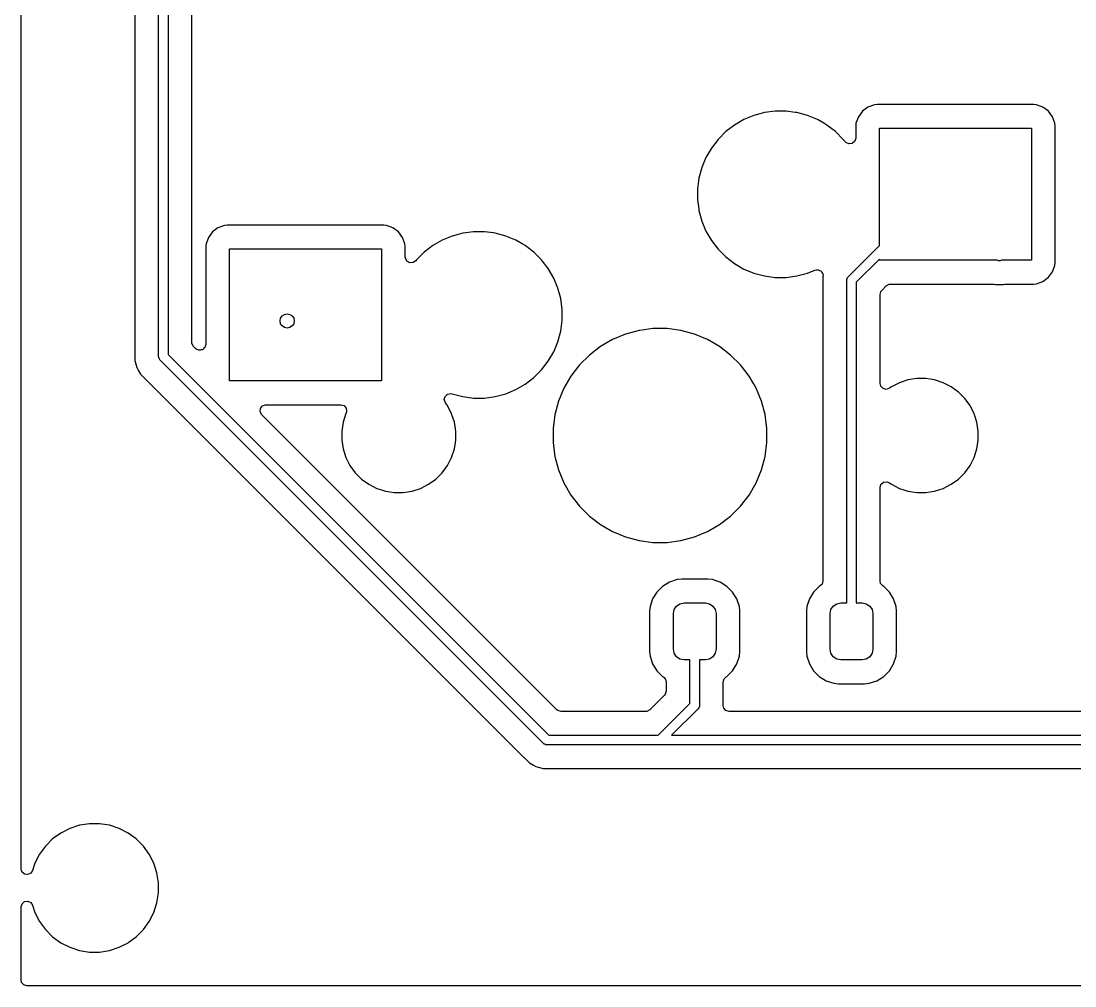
# Model space of a CAD drawing. Extents: x 101 to 185, y -154 to -35.
# Drawn here: x 100.85 to 123.03, y -154.46 to -134.15 of the extents above; entities that cross this region are included whole.
import ezdxf

# ---------------------------------------------------------------- set-up
doc = ezdxf.new("R2010")
doc.units = 0
doc.layers.add('BLACK', color=7, linetype='CONTINUOUS')

msp = doc.modelspace()

# ---------------------------------------------------------------- linework, layer by layer
at = {"layer": 'BLACK', "linetype": 'CONTINUOUS'}
for p, q in [((103.74475, -141.2135), (103.74475, -57.114871)), ((103.94475, -57.07345), (103.94475, -141.172078)), ((100.8501, -151.997653), (100.8501, -69.458596)), ((103.24425, -70.340949), (103.24425, -141.12683)), ((104.44525, -137.680258), (104.44525, -123.912597)), ((118.677664, -135.961206), (118.562455, -136.047452)), ((118.677671, -135.961202), (118.677664, -135.961206)), ((118.812516, -135.910908), (118.677671, -135.961202)), ((118.872123, -135.904501), (118.812516, -135.910908)), ((118.872129, -135.9045), (118.872123, -135.904501)), ((122.167864, -135.9045), (118.872129, -135.9045)), ((122.167873, -135.9045), (122.167864, -135.9045)), ((122.167881, -135.9045), (122.167873, -135.9045)), ((122.167883, -135.904501), (122.167881, -135.9045)), ((122.227483, -135.910908), (122.167883, -135.904501)), ((122.362328, -135.961202), (122.227482, -135.910908)), ((122.227482, -135.910908), (122.227483, -135.910908)), ((122.362335, -135.961206), (122.362328, -135.961202)), ((122.477544, -136.047452), (122.362335, -135.961206)), ((116.276112, -136.133842), (116.064123, -136.22165)), ((116.404076, -136.099554), (116.276112, -136.133842)), ((116.497762, -136.074452), (116.404076, -136.099554)), ((116.508715, -136.073009), (116.497762, -136.074452)), ((116.725258, -136.0445), (116.508715, -136.073009)), ((116.725266, -136.0445), (116.725258, -136.0445)), ((116.954734, -136.0445), (116.725266, -136.0445)), ((116.954741, -136.0445), (116.954734, -136.0445)), ((117.144215, -136.069446), (116.954741, -136.0445)), ((117.182238, -136.074452), (117.144215, -136.069446)), ((117.403887, -136.133842), (117.182238, -136.074452)), ((117.615876, -136.22165), (117.403887, -136.133842)), ((118.476202, -136.162671), (118.425908, -136.297517)), ((118.476206, -136.162664), (118.476202, -136.162671)), ((118.562452, -136.047455), (118.476206, -136.162664)), ((118.562455, -136.047452), (118.562452, -136.047455)), ((122.477547, -136.047455), (122.477544, -136.047452)), ((122.563793, -136.162664), (122.477547, -136.047455)), ((122.563797, -136.162671), (122.563793, -136.162664)), ((122.585794, -136.22165), (122.563797, -136.162671)), ((115.865382, -136.336392), (115.683338, -136.476081)), ((116.064109, -136.221657), (115.865382, -136.336392)), ((116.064123, -136.22165), (116.064109, -136.221657)), ((117.615888, -136.221656), (117.615876, -136.22165)), ((117.747283, -136.297517), (117.615888, -136.221656)), ((117.814617, -136.336392), (117.747283, -136.297517)), ((117.996661, -136.476081), (117.814617, -136.336392)), ((118.419501, -136.357123), (118.4195, -136.357135)), ((118.4195, -136.357135), (118.4195, -136.612642)), ((118.421729, -136.336392), (118.419501, -136.357123)), ((118.425908, -136.297517), (118.421729, -136.336392)), ((118.92, -138.875578), (118.92, -136.405)), ((118.92, -136.405), (122.12, -136.405)), ((122.12, -136.405), (122.12, -139.185)), ((122.614091, -136.297517), (122.585794, -136.22165)), ((122.620497, -136.357116), (122.614091, -136.297517)), ((122.620498, -136.357123), (122.620497, -136.357116)), ((122.620499, -136.357129), (122.620498, -136.357123)), ((122.6205, -137.676207), (122.620499, -136.357129)), ((115.521081, -136.638338), (115.381392, -136.820382)), ((115.683338, -136.476081), (115.521081, -136.638338)), ((117.99667, -136.476089), (117.996661, -136.476081)), ((118.158912, -136.638331), (117.99667, -136.476089)), ((118.158915, -136.638335), (118.158912, -136.638331)), ((118.158919, -136.638339), (118.158915, -136.638335)), ((118.190642, -136.679681), (118.158919, -136.638339)), ((118.4195, -136.612642), (118.399815, -136.679681)), ((115.381392, -136.820382), (115.266657, -137.019109)), ((118.197125, -136.68813), (118.190642, -136.679681)), ((118.214297, -136.706355), (118.197125, -136.68813)), ((118.277853, -136.73538), (118.214297, -136.706355)), ((118.347011, -136.725436), (118.277853, -136.73538)), ((118.399815, -136.679681), (118.347011, -136.725436)), ((115.26665, -137.019123), (115.178842, -137.231112)), ((115.266657, -137.019109), (115.26665, -137.019123)), ((115.178842, -137.231112), (115.119453, -137.452759)), ((115.119451, -137.45277), (115.0895, -137.680258)), ((115.119453, -137.452759), (115.119451, -137.45277)), ((104.44525, -140.913403), (104.44525, -137.680258)), ((115.0895, -137.680258), (115.0895, -137.909741)), ((122.6205, -137.680258), (122.6205, -137.676207)), ((122.6205, -137.909734), (122.6205, -137.680258)), ((115.0895, -137.909741), (115.114446, -138.099215)), ((122.6205, -138.897135), (122.6205, -137.909734)), ((115.114446, -138.099215), (115.119452, -138.137238)), ((115.119452, -138.137238), (115.119453, -138.13724)), ((115.119453, -138.13724), (115.178842, -138.358887)), ((115.178842, -138.358887), (115.26665, -138.570876)), ((104.879452, -138.587455), (104.793206, -138.702664)), ((104.879455, -138.587452), (104.879452, -138.587455)), ((104.994664, -138.501206), (104.879455, -138.587452)), ((104.994671, -138.501202), (104.994664, -138.501206)), ((105.129516, -138.450908), (104.994671, -138.501202)), ((105.189123, -138.444501), (105.129516, -138.450908)), ((105.189129, -138.4445), (105.189123, -138.444501)), ((108.484864, -138.4445), (105.189129, -138.4445)), ((108.484873, -138.4445), (108.484864, -138.4445)), ((108.484881, -138.4445), (108.484873, -138.4445)), ((108.484883, -138.444501), (108.484881, -138.4445)), ((108.544483, -138.450908), (108.484883, -138.444501)), ((108.679328, -138.501202), (108.544482, -138.450908)), ((108.544482, -138.450908), (108.544483, -138.450908)), ((108.679335, -138.501206), (108.679328, -138.501202)), ((108.794544, -138.587452), (108.679335, -138.501206)), ((108.794547, -138.587455), (108.794544, -138.587452)), ((108.880793, -138.702664), (108.794547, -138.587455)), ((110.054076, -138.639554), (109.926112, -138.673842)), ((110.147762, -138.614452), (110.054076, -138.639554)), ((110.158715, -138.613009), (110.147762, -138.614452)), ((110.375258, -138.5845), (110.158715, -138.613009)), ((110.375266, -138.5845), (110.375258, -138.5845)), ((110.604734, -138.5845), (110.375266, -138.5845)), ((110.604741, -138.5845), (110.604734, -138.5845)), ((110.794215, -138.609446), (110.604741, -138.5845)), ((110.832238, -138.614452), (110.794215, -138.609446)), ((111.033069, -138.668264), (110.832238, -138.614452)), ((115.26665, -138.570876), (115.266657, -138.57089)), ((115.266657, -138.57089), (115.381392, -138.769617)), ((104.742908, -138.837517), (104.738729, -138.876392)), ((104.793202, -138.702671), (104.742908, -138.837517)), ((104.793206, -138.702664), (104.793202, -138.702671)), ((108.880797, -138.702671), (108.880793, -138.702664)), ((108.902794, -138.76165), (108.880797, -138.702671)), ((108.931091, -138.837517), (108.902794, -138.76165)), ((108.937497, -138.897116), (108.931091, -138.837517)), ((109.714109, -138.761657), (109.515382, -138.876392)), ((109.714123, -138.76165), (109.714109, -138.761657)), ((109.926112, -138.673842), (109.714123, -138.76165)), ((111.053887, -138.673842), (111.033069, -138.668264)), ((111.265876, -138.76165), (111.053887, -138.673842)), ((111.265888, -138.761656), (111.265876, -138.76165)), ((111.397283, -138.837517), (111.265888, -138.761656)), ((111.464617, -138.876392), (111.397283, -138.837517)), ((115.381392, -138.769617), (115.521081, -138.951661)), ((104.736501, -138.897123), (104.7365, -138.897135)), ((104.7365, -138.897135), (104.7365, -140.956653)), ((104.738729, -138.876392), (104.736501, -138.897123)), ((105.237, -141.725), (105.237, -138.945)), ((105.237, -138.945), (108.437, -138.945)), ((108.437, -138.945), (108.437, -141.725)), ((108.937498, -138.897123), (108.937497, -138.897116)), ((108.937499, -138.897129), (108.937498, -138.897123)), ((108.937499, -139.117457), (108.937499, -138.897129)), ((109.333338, -139.016081), (109.171089, -139.17833)), ((109.515382, -138.876392), (109.333338, -139.016081)), ((111.646661, -139.016081), (111.464617, -138.876392)), ((111.64667, -139.016089), (111.646661, -139.016081)), ((111.808911, -139.17833), (111.64667, -139.016089)), ((115.521081, -138.951661), (115.521089, -138.95167)), ((115.521089, -138.95167), (115.68333, -139.113911)), ((118.260539, -139.535039), (118.92, -138.875578)), ((122.6205, -139.232873), (122.6205, -138.897135)), ((108.940027, -139.14237), (108.937499, -139.117457)), ((108.972779, -139.204087), (108.940027, -139.14237)), ((109.033699, -139.238301), (108.972779, -139.204087)), ((109.103445, -139.234147), (109.033699, -139.238301)), ((109.159872, -139.192946), (109.103445, -139.234147)), ((109.171081, -139.178339), (109.159872, -139.192946)), ((109.171082, -139.178338), (109.171081, -139.178339)), ((109.171087, -139.178331), (109.171082, -139.178338)), ((109.171089, -139.17833), (109.171087, -139.178331)), ((111.808918, -139.178338), (111.808911, -139.17833)), ((111.808919, -139.178339), (111.808918, -139.178338)), ((111.828676, -139.204087), (111.808919, -139.178339)), ((111.948607, -139.360382), (111.828676, -139.204087)), ((115.68333, -139.113911), (115.683338, -139.113918)), ((115.683338, -139.113918), (115.865382, -139.253607)), ((115.865382, -139.253607), (115.865385, -139.253608)), ((115.865385, -139.253608), (115.865388, -139.253611)), ((115.865388, -139.253611), (116.064112, -139.368344)), ((118.92, -139.158422), (118.43125, -139.647172)), ((118.92, -139.185), (118.92, -139.158422)), ((121.400511, -139.185), (118.92, -139.185)), ((121.424241, -139.194829), (121.400511, -139.185)), ((121.463259, -139.194829), (121.424241, -139.194829)), ((121.48699, -139.185), (121.463259, -139.194829)), ((122.12, -139.185), (121.48699, -139.185)), ((122.563796, -139.427331), (122.614091, -139.292483)), ((122.614091, -139.292483), (122.6205, -139.232873)), ((111.948608, -139.360385), (111.948607, -139.360382)), ((111.948611, -139.360388), (111.948608, -139.360385)), ((112.063344, -139.559112), (111.948611, -139.360388)), ((116.064112, -139.368344), (116.064117, -139.368346)), ((116.064117, -139.368346), (116.064123, -139.368349)), ((116.064123, -139.368349), (116.15548, -139.40619)), ((116.15548, -139.40619), (116.276113, -139.456158)), ((116.276113, -139.456158), (116.497762, -139.515548)), ((116.497762, -139.515548), (116.725266, -139.5455)), ((116.954734, -139.5455), (117.182238, -139.515548)), ((117.182238, -139.515548), (117.403887, -139.456158)), ((117.403887, -139.456158), (117.560999, -139.391079)), ((117.560999, -139.391079), (117.594155, -139.387514)), ((117.594155, -139.387514), (117.627199, -139.383067)), ((117.627199, -139.383067), (117.628755, -139.383794)), ((117.628755, -139.383794), (117.630466, -139.383611)), ((117.630466, -139.383611), (117.660296, -139.398543)), ((117.660296, -139.398543), (117.690492, -139.412662)), ((117.690492, -139.412662), (117.691408, -139.414116)), ((117.691408, -139.414116), (117.692946, -139.414886)), ((117.692946, -139.414886), (117.709963, -139.443568)), ((117.709963, -139.443568), (117.727736, -139.471777)), ((117.727736, -139.471777), (117.727881, -139.473767)), ((117.727881, -139.473767), (117.728598, -139.474975)), ((117.728598, -139.474975), (117.732445, -139.506755)), ((117.732318, -139.520835), (117.730749, -139.526693)), ((117.730749, -139.526693), (117.730749, -139.684807)), ((117.732445, -139.506755), (117.732318, -139.520835)), ((118.248103, -139.550193), (118.260539, -139.535039)), ((122.477546, -139.542546), (122.563796, -139.427331)), ((112.151158, -139.771113), (112.063344, -139.559112)), ((116.725266, -139.5455), (116.725273, -139.5455)), ((116.725273, -139.5455), (116.954727, -139.5455)), ((116.954727, -139.5455), (116.954734, -139.5455)), ((117.730749, -139.684807), (117.73075, -139.68481)), ((117.73075, -139.68481), (117.73075, -139.695366)), ((117.73075, -139.695366), (117.73075, -145.934995)), ((118.23125, -139.60575), (118.233171, -139.586241)), ((118.23125, -146.4), (118.23125, -139.60575)), ((118.233171, -139.586241), (118.248103, -139.550193)), ((118.43125, -139.647172), (118.43125, -146.4)), ((118.968069, -139.818166), (119.064417, -139.721818)), ((119.064417, -139.721818), (119.12574, -139.688333)), ((119.12574, -139.688333), (119.152098, -139.685499)), ((119.152098, -139.685499), (121.304509, -139.685499)), ((121.304509, -139.685499), (121.336602, -139.689724)), ((121.336602, -139.689724), (121.336606, -139.689725)), ((121.336606, -139.689725), (121.364693, -139.697251)), ((121.364693, -139.697251), (121.364694, -139.697251)), ((121.364694, -139.697251), (121.522807, -139.697251)), ((121.522807, -139.697251), (121.522808, -139.697251)), ((121.522808, -139.697251), (121.550895, -139.689724)), ((121.550895, -139.689724), (121.582989, -139.685499)), ((121.582989, -139.685499), (122.167871, -139.685499)), ((122.167871, -139.685499), (122.167872, -139.685499)), ((122.167872, -139.685499), (122.227483, -139.679091)), ((122.227483, -139.679091), (122.362331, -139.628796)), ((122.362331, -139.628796), (122.477546, -139.542546)), ((112.210548, -139.992762), (112.151158, -139.771113)), ((118.93175, -139.905847), (118.940394, -139.876406)), ((118.93175, -141.778557), (118.93175, -139.905847)), ((118.940394, -139.876406), (118.946918, -139.84642)), ((118.946918, -139.84642), (118.950672, -139.841404)), ((118.950672, -139.841404), (118.951435, -139.838808)), ((118.951435, -139.838808), (118.968069, -139.818166)), ((112.2405, -140.220266), (112.210548, -139.992762)), ((112.2405, -140.449734), (112.2405, -140.220266)), ((112.210548, -140.677238), (112.2405, -140.449734)), ((114.152486, -140.6245), (113.874085, -140.661153)), ((114.152494, -140.6245), (114.152486, -140.6245)), ((114.447506, -140.6245), (114.152494, -140.6245)), ((114.447513, -140.6245), (114.447506, -140.6245)), ((114.691113, -140.656571), (114.447513, -140.6245)), ((112.151158, -140.898887), (112.210548, -140.677238)), ((113.302489, -140.852258), (113.047006, -140.999761)), ((113.302499, -140.852254), (113.302489, -140.852258)), ((113.575038, -140.739364), (113.302499, -140.852254)), ((113.575048, -140.739361), (113.575038, -140.739364)), ((113.860007, -140.663007), (113.575048, -140.739361)), ((113.874085, -140.661153), (113.860007, -140.663007)), ((114.739993, -140.663007), (114.691113, -140.656571)), ((115.024952, -140.739361), (114.739993, -140.663007)), ((115.024954, -140.739362), (115.024952, -140.739361)), ((115.024961, -140.739364), (115.024954, -140.739362)), ((115.2975, -140.852254), (115.024961, -140.739364)), ((115.29751, -140.852258), (115.2975, -140.852254)), ((115.552993, -140.999761), (115.29751, -140.852258)), ((104.448084, -140.939761), (104.44525, -140.913403)), ((104.481569, -141.001084), (104.448084, -140.939761)), ((104.524819, -141.044334), (104.481569, -141.001084)), ((104.531297, -141.050366), (104.524819, -141.044334)), ((104.535347, -141.052216), (104.531297, -141.050366)), ((104.553073, -141.065485), (104.535347, -141.052216)), ((104.574709, -141.070191), (104.553073, -141.065485)), ((104.594853, -141.079391), (104.574709, -141.070191)), ((104.608185, -141.077474), (104.594853, -141.079391)), ((104.621346, -141.080337), (104.608185, -141.077474)), ((104.642093, -141.072598), (104.621346, -141.080337)), ((104.664011, -141.069447), (104.642093, -141.072598)), ((104.674189, -141.060627), (104.664011, -141.069447)), ((104.68681, -141.05592), (104.674189, -141.060627)), ((104.700081, -141.038191), (104.68681, -141.05592)), ((104.716815, -141.023692), (104.700081, -141.038191)), ((104.720609, -141.01077), (104.716815, -141.023692)), ((104.728682, -140.999987), (104.720609, -141.01077)), ((104.730261, -140.977898), (104.728682, -140.999987)), ((104.7365, -140.956653), (104.730261, -140.977898)), ((112.063344, -141.110888), (112.151158, -140.898887)), ((113.047006, -140.999761), (112.812959, -141.179352)), ((115.78704, -141.179352), (115.552993, -140.999761)), ((103.244249, -141.292554), (103.244248, -141.292554)), ((103.244248, -141.292554), (103.285173, -141.445285)), ((103.24425, -141.12683), (103.244249, -141.126848)), ((103.244249, -141.126848), (103.244249, -141.292554)), ((103.746671, -141.233009), (103.74475, -141.2135)), ((103.761603, -141.269057), (103.746671, -141.233009)), ((103.774039, -141.284211), (103.761603, -141.269057)), ((111.848039, -149.35821), (103.774039, -141.284211)), ((103.94475, -141.172078), (111.960171, -149.1875)), ((111.808919, -141.491661), (111.948611, -141.309612)), ((111.948611, -141.309612), (112.063344, -141.110888)), ((112.812952, -141.179358), (112.604358, -141.387952)), ((112.812959, -141.179352), (112.812952, -141.179358)), ((115.787047, -141.179358), (115.78704, -141.179352)), ((115.995641, -141.387952), (115.787047, -141.179358)), ((103.285173, -141.445285), (103.314108, -141.4954)), ((103.314108, -141.4954), (103.314109, -141.495404)), ((103.314109, -141.495404), (103.31411, -141.495404)), ((103.31411, -141.495404), (103.364229, -141.582214)), ((111.64667, -141.653911), (111.808911, -141.49167)), ((111.808911, -141.49167), (111.808914, -141.491665)), ((111.808914, -141.491665), (111.808919, -141.491661)), ((112.604352, -141.387959), (112.424761, -141.622006)), ((112.604358, -141.387952), (112.604352, -141.387959)), ((115.995647, -141.387959), (115.995641, -141.387952)), ((116.175238, -141.622006), (115.995647, -141.387959)), ((103.364229, -141.582214), (103.364231, -141.582217)), ((103.364231, -141.582217), (103.483099, -141.701085)), ((103.483099, -141.701085), (103.483105, -141.70109)), ((103.483105, -141.70109), (111.433889, -149.651874)), ((108.437, -141.725), (105.237, -141.725)), ((111.464612, -141.793611), (111.646661, -141.653919)), ((111.646661, -141.653919), (111.646665, -141.653914)), ((111.646665, -141.653914), (111.64667, -141.653911)), ((112.424761, -141.622006), (112.277258, -141.877489)), ((116.265622, -141.778557), (116.175238, -141.622006)), ((119.518881, -141.704059), (119.339163, -141.762454)), ((119.705514, -141.6745), (119.518881, -141.704059)), ((119.705519, -141.6745), (119.705514, -141.6745)), ((119.894481, -141.6745), (119.705519, -141.6745)), ((119.894486, -141.6745), (119.894481, -141.6745)), ((120.081118, -141.704059), (119.894486, -141.6745)), ((120.260836, -141.762454), (120.081118, -141.704059)), ((111.053887, -141.996158), (111.265888, -141.908344)), ((111.265888, -141.908344), (111.464612, -141.793611)), ((112.277254, -141.877499), (112.164364, -142.150038)), ((112.277258, -141.877489), (112.277254, -141.877499)), ((116.322743, -141.877493), (116.265622, -141.778557)), ((116.435639, -142.150048), (116.322743, -141.877493)), ((118.946081, -141.836424), (118.93175, -141.778557)), ((118.994776, -141.88653), (118.946081, -141.836424)), ((119.06283, -141.902355), (118.994776, -141.88653)), ((119.128636, -141.878875), (119.06283, -141.902355)), ((119.130544, -141.877489), (119.128636, -141.878875)), ((119.137231, -141.872629), (119.130544, -141.877489)), ((119.1708, -141.84824), (119.137231, -141.872629)), ((119.339163, -141.762454), (119.1708, -141.84824)), ((120.398274, -141.832483), (120.260836, -141.762454)), ((120.429199, -141.84824), (120.398274, -141.832483)), ((120.582073, -141.95931), (120.429199, -141.84824)), ((120.71569, -142.092927), (120.582073, -141.95931)), ((109.759418, -142.119625), (109.775243, -142.051571)), ((109.782897, -142.185429), (109.759418, -142.119625)), ((109.775243, -142.051571), (109.825349, -142.002876)), ((109.82676, -142.245801), (109.782897, -142.185429)), ((109.825349, -142.002876), (109.893827, -141.989)), ((109.893827, -141.989), (109.923083, -141.995128)), ((109.923083, -141.995128), (109.926089, -141.996148)), ((109.926089, -141.996148), (109.926113, -141.996158)), ((109.926113, -141.996158), (110.147762, -142.055548)), ((110.147762, -142.055548), (110.375266, -142.0855)), ((110.375266, -142.0855), (110.375273, -142.0855)), ((110.375273, -142.0855), (110.604727, -142.0855)), ((110.604727, -142.0855), (110.604734, -142.0855)), ((110.604734, -142.0855), (110.832238, -142.055548)), ((110.832238, -142.055548), (111.053887, -141.996158)), ((112.164361, -142.150048), (112.093593, -142.414162)), ((112.164364, -142.150038), (112.164361, -142.150048)), ((116.511993, -142.435007), (116.435639, -142.150048)), ((120.82676, -142.245801), (120.71569, -142.092927)), ((105.88418, -142.375857), (105.889164, -142.306165)), ((105.917665, -142.43718), (105.88418, -142.375857)), ((105.889164, -142.306165), (105.931036, -142.250232)), ((105.931036, -142.250232), (105.9965, -142.225815)), ((105.9965, -142.225815), (106.005346, -142.225499)), ((106.005346, -142.225499), (107.581235, -142.225499)), ((107.581235, -142.225499), (107.648274, -142.245184)), ((107.687456, -142.414159), (107.629059, -142.593881)), ((107.648274, -142.245184), (107.694029, -142.297988)), ((107.691718, -142.405796), (107.687456, -142.414159)), ((107.703973, -142.367146), (107.691718, -142.405796)), ((107.694029, -142.297988), (107.703973, -142.367146)), ((109.857517, -142.306165), (109.82676, -142.245801)), ((109.912545, -142.414163), (109.857517, -142.306165)), ((109.912545, -142.414165), (109.912545, -142.414163)), ((109.912547, -142.414168), (109.912545, -142.414165)), ((109.920024, -142.43718), (109.912547, -142.414168)), ((112.093593, -142.414162), (112.088008, -142.435004)), ((120.857517, -142.306165), (120.82676, -142.245801)), ((120.912545, -142.414163), (120.857517, -142.306165)), ((120.912545, -142.414165), (120.912545, -142.414163)), ((120.912547, -142.414168), (120.912545, -142.414165)), ((120.920024, -142.43718), (120.912547, -142.414168)), ((112.131166, -148.650681), (105.917665, -142.43718)), ((107.629059, -142.593881), (107.5995, -142.780513)), ((109.97094, -142.593881), (109.920024, -142.43718)), ((109.992101, -142.727486), (109.97094, -142.593881)), ((112.088006, -142.435015), (112.0495, -142.727486)), ((112.088008, -142.435004), (112.088006, -142.435015)), ((116.5505, -142.727494), (116.511993, -142.435007)), ((120.97094, -142.593881), (120.920024, -142.43718)), ((121.0005, -142.780513), (120.97094, -142.593881)), ((107.5995, -142.780513), (107.5995, -142.969486)), ((109.994532, -142.742833), (109.992101, -142.727486)), ((110.0005, -142.780513), (109.994532, -142.742833)), ((110.0005, -142.969486), (110.0005, -142.780513)), ((112.0495, -142.727486), (112.0495, -143.022513)), ((116.5505, -143.022506), (116.5505, -142.727494)), ((121.0005, -142.969486), (121.0005, -142.780513)), ((107.5995, -142.969486), (107.629059, -143.156118)), ((109.97094, -143.156118), (109.992103, -143.022499)), ((109.992103, -143.022499), (110.0005, -142.969486)), ((112.0495, -143.022513), (112.081571, -143.266113)), ((116.511993, -143.314993), (116.5505, -143.022506)), ((120.97094, -143.156118), (120.992103, -143.022499)), ((120.992103, -143.022499), (121.0005, -142.969486)), ((107.629059, -143.156118), (107.687454, -143.335836)), ((109.912547, -143.335832), (109.97094, -143.156118)), ((112.081571, -143.266113), (112.088007, -143.314993)), ((120.912547, -143.335832), (120.97094, -143.156118)), ((107.687454, -143.335836), (107.77324, -143.504199)), ((107.77324, -143.504199), (107.88431, -143.657073)), ((109.71569, -143.657073), (109.82676, -143.504199)), ((109.82676, -143.504199), (109.912547, -143.335832)), ((112.088007, -143.314993), (112.164361, -143.599951)), ((116.435639, -143.599952), (116.511993, -143.314993)), ((120.71569, -143.657073), (120.82676, -143.504199)), ((120.82676, -143.504199), (120.912547, -143.335832)), ((107.88431, -143.657073), (108.017927, -143.79069)), ((109.582073, -143.79069), (109.71569, -143.657073)), ((112.164361, -143.599951), (112.164364, -143.599961)), ((112.164364, -143.599961), (112.277254, -143.8725)), ((116.322743, -143.872507), (116.435639, -143.599952)), ((120.582073, -143.79069), (120.71569, -143.657073)), ((108.017927, -143.79069), (108.170801, -143.90176)), ((108.170801, -143.90176), (108.250347, -143.94229)), ((108.250347, -143.94229), (108.339163, -143.987545)), ((109.260832, -143.987547), (109.429199, -143.90176)), ((109.429199, -143.90176), (109.582073, -143.79069)), ((112.277254, -143.8725), (112.277258, -143.87251)), ((112.277258, -143.87251), (112.424761, -144.127993)), ((116.175238, -144.127994), (116.322743, -143.872507)), ((118.93175, -143.971442), (118.951435, -143.904403)), ((118.93175, -145.934995), (118.93175, -143.971442)), ((118.951435, -143.904403), (119.004239, -143.858648)), ((119.004239, -143.858648), (119.073397, -143.848704)), ((119.073397, -143.848704), (119.128634, -143.871123)), ((119.128634, -143.871123), (119.15681, -143.891595)), ((119.15681, -143.891595), (119.170799, -143.901759)), ((119.170799, -143.901759), (119.339163, -143.987545)), ((120.260832, -143.987547), (120.429199, -143.90176)), ((120.429199, -143.90176), (120.582073, -143.79069)), ((108.339163, -143.987545), (108.339165, -143.987545)), ((108.339165, -143.987545), (108.339168, -143.987547)), ((108.339168, -143.987547), (108.435497, -144.018846)), ((108.435497, -144.018846), (108.518881, -144.04594)), ((108.518881, -144.04594), (108.705514, -144.0755)), ((108.705514, -144.0755), (108.705519, -144.0755)), ((108.705519, -144.0755), (108.894486, -144.0755)), ((108.894486, -144.0755), (109.081118, -144.04594)), ((109.081118, -144.04594), (109.260832, -143.987547)), ((112.424761, -144.127993), (112.604352, -144.36204)), ((115.995646, -144.362042), (116.175238, -144.127994)), ((119.339163, -143.987545), (119.339165, -143.987545)), ((119.339165, -143.987545), (119.339168, -143.987547)), ((119.339168, -143.987547), (119.435497, -144.018846)), ((119.435497, -144.018846), (119.518881, -144.04594)), ((119.518881, -144.04594), (119.705514, -144.0755)), ((119.705514, -144.0755), (119.705519, -144.0755)), ((119.705519, -144.0755), (119.894486, -144.0755)), ((119.894486, -144.0755), (120.081118, -144.04594)), ((120.081118, -144.04594), (120.260832, -143.987547)), ((112.604352, -144.36204), (112.604358, -144.362047)), ((112.604358, -144.362047), (112.812952, -144.570641)), ((115.787042, -144.570646), (115.995646, -144.362042)), ((112.812952, -144.570641), (112.812959, -144.570647)), ((112.812959, -144.570647), (113.047006, -144.750238)), ((115.552994, -144.750238), (115.787042, -144.570646)), ((113.047006, -144.750238), (113.302489, -144.897741)), ((115.297507, -144.897743), (115.552994, -144.750238)), ((113.302489, -144.897741), (113.30249, -144.897741)), ((113.30249, -144.897741), (113.302493, -144.897743)), ((113.302493, -144.897743), (113.575048, -145.010639)), ((113.575048, -145.010639), (113.860007, -145.086993)), ((114.739993, -145.086993), (115.024952, -145.010639)), ((115.024952, -145.010639), (115.297507, -144.897743)), ((113.860007, -145.086993), (114.152494, -145.1255)), ((114.152494, -145.1255), (114.152501, -145.1255)), ((114.152501, -145.1255), (114.447499, -145.1255)), ((114.447499, -145.1255), (114.447506, -145.1255)), ((114.447506, -145.1255), (114.739993, -145.086993)), ((114.497544, -145.963001), (114.353209, -146.052029)), ((114.497555, -145.962996), (114.497544, -145.963001)), ((114.658539, -145.909651), (114.497555, -145.962996)), ((114.658542, -145.90965), (114.658539, -145.909651)), ((114.757894, -145.899501), (114.658542, -145.90965)), ((114.757912, -145.8995), (114.757894, -145.899501)), ((115.304596, -145.8995), (114.757912, -145.8995)), ((115.403959, -145.909651), (115.304596, -145.8995)), ((115.480442, -145.934995), (115.403959, -145.909651)), ((115.564947, -145.962997), (115.480442, -145.934995)), ((115.564949, -145.962998), (115.564947, -145.962997)), ((115.564955, -145.963001), (115.564949, -145.962998)), ((115.70929, -146.052029), (115.564955, -145.963001)), ((117.73075, -145.934995), (117.711065, -146.002034)), ((118.943927, -145.988582), (118.93175, -145.934995)), ((114.233279, -146.171959), (114.144251, -146.316294)), ((114.233282, -146.171955), (114.233279, -146.171959)), ((114.353205, -146.052032), (114.233282, -146.171955)), ((114.353209, -146.052029), (114.353205, -146.052032)), ((115.709294, -146.052032), (115.70929, -146.052029)), ((115.829217, -146.171955), (115.709294, -146.052032)), ((115.82922, -146.171959), (115.829217, -146.171955)), ((115.918248, -146.316294), (115.82922, -146.171959)), ((117.533279, -146.171959), (117.444251, -146.316294)), ((117.653204, -146.052033), (117.533279, -146.171959)), ((117.67185, -146.040532), (117.653204, -146.052033)), ((117.711065, -146.002034), (117.67185, -146.040532)), ((118.990649, -146.040531), (118.943927, -145.988582)), ((119.009294, -146.052032), (118.990649, -146.040531)), ((119.129218, -146.171956), (119.009294, -146.052032)), ((119.129219, -146.171958), (119.129218, -146.171956)), ((119.12922, -146.171959), (119.129219, -146.171958)), ((119.218248, -146.316294), (119.12922, -146.171959)), ((114.144246, -146.316305), (114.090901, -146.47729)), ((114.144251, -146.316294), (114.144246, -146.316305)), ((114.647151, -146.465901), (114.720146, -146.417127)), ((114.720146, -146.417127), (114.80625, -146.4)), ((114.80625, -146.4), (115.25625, -146.4)), ((115.25625, -146.4), (115.342354, -146.417127)), ((115.342354, -146.417127), (115.415349, -146.465901)), ((115.918249, -146.316297), (115.918248, -146.316294)), ((115.918253, -146.316303), (115.918249, -146.316297)), ((115.971599, -146.477292), (115.918253, -146.316303)), ((117.444246, -146.316305), (117.390901, -146.47729)), ((117.444251, -146.316294), (117.444246, -146.316305)), ((117.947151, -146.465901), (118.020146, -146.417127)), ((118.020146, -146.417127), (118.10625, -146.4)), ((118.10625, -146.4), (118.23125, -146.4)), ((118.43125, -146.4), (118.55625, -146.4)), ((118.55625, -146.4), (118.642354, -146.417127)), ((118.642354, -146.417127), (118.715349, -146.465901)), ((119.218249, -146.316297), (119.218248, -146.316294)), ((119.218253, -146.316303), (119.218249, -146.316297)), ((119.271599, -146.477292), (119.218253, -146.316303)), ((114.090901, -146.47729), (114.08075, -146.576647)), ((114.08075, -146.576647), (114.08075, -147.423337)), ((114.58125, -146.625), (114.598377, -146.538896)), ((114.58125, -147.375), (114.58125, -146.625)), ((114.598377, -146.538896), (114.647151, -146.465901)), ((115.415349, -146.465901), (115.464123, -146.538896)), ((115.464123, -146.538896), (115.48125, -146.625)), ((115.48125, -146.625), (115.48125, -147.375)), ((115.981749, -146.576656), (115.971599, -146.477292)), ((115.98175, -147.423345), (115.981749, -146.576656)), ((117.390901, -146.47729), (117.38075, -146.576647)), ((117.38075, -146.576647), (117.38075, -147.423337)), ((117.88125, -146.625), (117.898377, -146.538896)), ((117.88125, -147.375), (117.88125, -146.625)), ((117.898377, -146.538896), (117.947151, -146.465901)), ((118.715349, -146.465901), (118.764123, -146.538896)), ((118.764123, -146.538896), (118.78125, -146.625)), ((118.78125, -146.625), (118.78125, -147.375)), ((119.281749, -146.576656), (119.271599, -146.477292)), ((119.28175, -147.423345), (119.281749, -146.576656)), ((114.08075, -147.423337), (114.080751, -147.423355)), ((114.080751, -147.423355), (114.0909, -147.522707)), ((114.0909, -147.522707), (114.090901, -147.52271)), ((114.090901, -147.52271), (114.144246, -147.683694)), ((114.598377, -147.461104), (114.58125, -147.375)), ((114.647151, -147.534099), (114.598377, -147.461104)), ((115.464123, -147.461104), (115.415349, -147.534099)), ((115.48125, -147.375), (115.464123, -147.461104)), ((115.918253, -147.683697), (115.971599, -147.522708)), ((115.971599, -147.522708), (115.98175, -147.423345)), ((117.38075, -147.423337), (117.380751, -147.423355)), ((117.380751, -147.423355), (117.3909, -147.522707)), ((117.3909, -147.522707), (117.390901, -147.52271)), ((117.390901, -147.52271), (117.444246, -147.683694)), ((117.898377, -147.461104), (117.88125, -147.375)), ((117.947151, -147.534099), (117.898377, -147.461104)), ((118.764123, -147.461104), (118.715349, -147.534099)), ((118.78125, -147.375), (118.764123, -147.461104)), ((119.218253, -147.683697), (119.271599, -147.522708)), ((119.271599, -147.522708), (119.28175, -147.423345)), ((114.144246, -147.683694), (114.144251, -147.683705)), ((114.144251, -147.683705), (114.233279, -147.82804)), ((114.720146, -147.582873), (114.647151, -147.534099)), ((114.80625, -147.6), (114.720146, -147.582873)), ((114.93125, -147.6), (114.80625, -147.6)), ((114.93125, -148.514828), (114.93125, -147.6)), ((115.25625, -147.6), (115.13125, -147.6)), ((115.13125, -147.6), (115.13125, -148.55625)), ((115.342354, -147.582873), (115.25625, -147.6)), ((115.415349, -147.534099), (115.342354, -147.582873)), ((115.829218, -147.828044), (115.918253, -147.683697)), ((117.444246, -147.683694), (117.444251, -147.683705)), ((117.444251, -147.683705), (117.533279, -147.82804)), ((118.020146, -147.582873), (117.947151, -147.534099)), ((118.10625, -147.6), (118.020146, -147.582873)), ((118.55625, -147.6), (118.10625, -147.6)), ((118.642354, -147.582873), (118.55625, -147.6)), ((118.715349, -147.534099), (118.642354, -147.582873)), ((119.129218, -147.828044), (119.218253, -147.683697)), ((114.233279, -147.82804), (114.233282, -147.828044)), ((114.233282, -147.828044), (114.353206, -147.947968)), ((114.353206, -147.947968), (114.371846, -147.959465)), ((114.371846, -147.959465), (114.378669, -147.967051)), ((114.378669, -147.967051), (114.387953, -147.971291)), ((115.651435, -147.997965), (115.690653, -147.959465)), ((115.690653, -147.959465), (115.709294, -147.947968)), ((115.709294, -147.947968), (115.829218, -147.828044)), ((117.533279, -147.82804), (117.533282, -147.828044)), ((117.533282, -147.828044), (117.653205, -147.947967)), ((117.653205, -147.947967), (117.653209, -147.94797)), ((117.653209, -147.94797), (117.797544, -148.036998)), ((118.864947, -148.037003), (119.009294, -147.947968)), ((119.009294, -147.947968), (119.129218, -147.828044)), ((114.387953, -147.971291), (114.40164, -147.992589)), ((114.40164, -147.992589), (114.418571, -148.011412)), ((114.418571, -148.011412), (114.421215, -148.023048)), ((114.421215, -148.023048), (114.425727, -148.030069)), ((114.425727, -148.030069), (114.43075, -148.065004)), ((114.43075, -148.065004), (114.43075, -148.256152)), ((115.63175, -148.065004), (115.651435, -147.997965)), ((115.63175, -148.469579), (115.63175, -148.065004)), ((117.797544, -148.036998), (117.797547, -148.036999)), ((117.797547, -148.036999), (117.797553, -148.037003)), ((117.797553, -148.037003), (117.958542, -148.090349)), ((117.958542, -148.090349), (118.057905, -148.1005)), ((118.057905, -148.1005), (118.604594, -148.100499)), ((118.604594, -148.100499), (118.604602, -148.100498)), ((118.604602, -148.100498), (118.604605, -148.100498)), ((118.604605, -148.100498), (118.65901, -148.09494)), ((118.65901, -148.09494), (118.703958, -148.090349)), ((118.703958, -148.090349), (118.864947, -148.037003)), ((114.394431, -148.343833), (114.087584, -148.650681)), ((114.411065, -148.323191), (114.394431, -148.343833)), ((114.43075, -148.256152), (114.411065, -148.323191)), ((114.258578, -149.1875), (114.93125, -148.514828)), ((115.101961, -148.62696), (114.541422, -149.1875)), ((115.114398, -148.611807), (115.101961, -148.62696)), ((115.129329, -148.575759), (115.114398, -148.611807)), ((115.13125, -148.55625), (115.129329, -148.575759)), ((115.631751, -148.469597), (115.63175, -148.469579)), ((115.631751, -148.563), (115.631751, -148.469597)), ((115.642957, -148.614511), (115.631751, -148.563)), ((115.688712, -148.667315), (115.642957, -148.614511)), ((112.151808, -148.667315), (112.131166, -148.650681)), ((112.218847, -148.687), (112.151808, -148.667315)), ((113.999903, -148.687), (112.218847, -148.687)), ((114.026261, -148.684166), (113.999903, -148.687)), ((114.087584, -148.650681), (114.026261, -148.684166)), ((115.755751, -148.687), (115.688712, -148.667315)), ((133.049903, -148.687), (115.755751, -148.687)), ((111.960171, -149.1875), (114.258578, -149.1875)), ((114.541422, -149.1875), (121.44375, -149.1875)), ((121.44375, -149.1875), (133.308578, -149.1875)), ((111.863192, -149.370647), (111.848039, -149.35821)), ((111.87375, -149.37502), (111.863192, -149.370647)), ((111.899241, -149.385579), (111.87375, -149.37502)), ((111.91875, -149.3875), (111.899241, -149.385579)), ((114.3, -149.3875), (111.91875, -149.3875)), ((121.44375, -149.3875), (114.3, -149.3875)), ((133.35, -149.3875), (121.44375, -149.3875)), ((111.433889, -149.651874), (111.433899, -149.651885)), ((111.433899, -149.651885), (111.438229, -149.656215)), ((111.438229, -149.656215), (111.43823, -149.656216)), ((111.43823, -149.656216), (111.550034, -149.76802)), ((111.550034, -149.76802), (111.636845, -149.818139)), ((111.636845, -149.818139), (111.636847, -149.818141)), ((111.636847, -149.818141), (111.686963, -149.847076)), ((111.686963, -149.847076), (111.686965, -149.847077)), ((111.686965, -149.847077), (111.839692, -149.888)), ((111.839692, -149.888), (111.839693, -149.888)), ((111.839693, -149.888), (111.839694, -149.888)), ((111.839694, -149.888), (114.220939, -149.888)), ((114.220939, -149.888), (114.220943, -149.888001)), ((114.220943, -149.888001), (114.379057, -149.888001)), ((114.379057, -149.888001), (114.379061, -149.888)), ((114.379061, -149.888), (121.364693, -149.888)), ((121.364693, -149.888), (133.263331, -149.888)), ((102.238792, -151.057208), (102.07751, -151.082753)), ((102.287463, -151.0495), (102.238792, -151.057208)), ((102.500037, -151.0495), (102.287463, -151.0495)), ((102.548707, -151.057208), (102.500037, -151.0495)), ((102.70999, -151.082753), (102.548707, -151.057208)), ((101.685929, -151.244951), (101.513963, -151.36989)), ((101.875335, -151.148444), (101.685929, -151.244951)), ((102.07751, -151.082753), (101.875335, -151.148444)), ((102.709991, -151.082753), (102.70999, -151.082753)), ((102.709993, -151.082754), (102.709991, -151.082753)), ((102.912162, -151.148443), (102.709993, -151.082754)), ((102.912163, -151.148443), (102.912162, -151.148443)), ((102.912164, -151.148444), (102.912163, -151.148443)), ((103.10157, -151.244951), (102.912164, -151.148444)), ((103.273536, -151.36989), (103.10157, -151.244951)), ((101.513963, -151.36989), (101.36364, -151.520213)), ((103.423859, -151.520213), (103.273536, -151.36989)), ((101.238701, -151.692179), (101.142194, -151.881585)), ((101.36364, -151.520213), (101.238701, -151.692179)), ((103.548798, -151.692179), (103.423859, -151.520213)), ((103.548799, -151.692181), (103.548798, -151.692179)), ((103.548801, -151.692184), (103.548799, -151.692181)), ((103.645307, -151.881588), (103.548801, -151.692184)), ((101.142194, -151.881585), (101.092031, -152.035971)), ((103.710996, -152.083757), (103.645307, -151.881588)), ((100.867913, -152.061686), (100.8501, -151.997653)), ((100.919388, -152.10893), (100.867913, -152.061686)), ((100.988235, -152.120845), (100.919388, -152.10893)), ((101.052593, -152.093647), (100.988235, -152.120845)), ((101.092031, -152.035971), (101.052593, -152.093647)), ((103.74425, -152.293713), (103.710996, -152.083757)), ((103.74425, -152.506287), (103.74425, -152.293713)), ((103.710996, -152.716243), (103.74425, -152.506287)), ((100.8501, -152.802346), (100.869785, -152.735307)), ((100.8501, -154.3409), (100.8501, -152.802346)), ((100.869785, -152.735307), (100.922589, -152.689552)), ((100.922589, -152.689552), (100.991747, -152.679608)), ((100.991747, -152.679608), (101.055303, -152.708633)), ((101.055303, -152.708633), (101.092029, -152.764026)), ((101.092029, -152.764026), (101.142193, -152.918412)), ((103.645307, -152.918412), (103.710996, -152.716243)), ((101.142193, -152.918412), (101.142194, -152.918414)), ((101.142194, -152.918414), (101.238701, -153.10782)), ((103.548801, -153.107816), (103.645307, -152.918412)), ((101.238701, -153.10782), (101.36364, -153.279786)), ((101.36364, -153.279786), (101.513963, -153.430109)), ((103.273542, -153.430104), (103.423854, -153.279792)), ((103.423854, -153.279792), (103.423856, -153.279788)), ((103.423856, -153.279788), (103.423859, -153.279786)), ((103.423859, -153.279786), (103.548798, -153.10782)), ((103.548797, -153.10782), (103.548801, -153.107816)), ((103.548798, -153.10782), (103.548797, -153.10782)), ((101.513963, -153.430109), (101.685929, -153.555048)), ((103.123539, -153.539086), (103.273536, -153.430109)), ((103.273536, -153.430109), (103.273538, -153.430106)), ((103.273538, -153.430106), (103.273542, -153.430104)), ((101.685929, -153.555048), (101.685931, -153.555049)), ((101.685931, -153.555049), (101.685934, -153.555051)), ((101.685934, -153.555051), (101.875338, -153.651557)), ((101.875338, -153.651557), (102.077507, -153.717246)), ((102.077507, -153.717246), (102.287463, -153.7505)), ((102.500037, -153.7505), (102.709993, -153.717246)), ((102.709993, -153.717246), (102.912162, -153.651557)), ((102.912162, -153.651557), (103.101566, -153.555051)), ((103.101566, -153.555051), (103.123539, -153.539086)), ((102.287463, -153.7505), (102.287464, -153.7505)), ((102.287464, -153.7505), (102.500036, -153.7505)), ((102.500036, -153.7505), (102.500037, -153.7505)), ((100.861306, -154.392411), (100.8501, -154.3409)), ((100.907061, -154.445215), (100.861306, -154.392411)), ((100.9741, -154.4649), (100.907061, -154.445215)), ((184.7251, -154.4649), (100.9741, -154.4649))]:
    msp.add_line(p, q, dxfattribs=at)
at = {"layer": 'BLACK'}
msp.add_circle((106.4514, -140.462), 0.15, dxfattribs=at)

doc.saveas('drawing.dxf')
